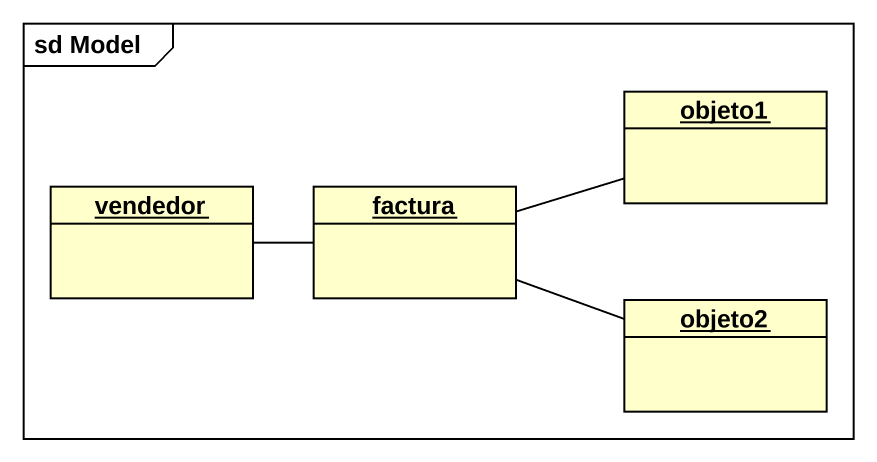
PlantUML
@startuml
mainframe sd Model
hide circle
hide empty members
object objeto1
object vendedor
object factura
object objeto2
vendedor -right- factura
factura -right- objeto1
factura -right- objeto2
@enduml
